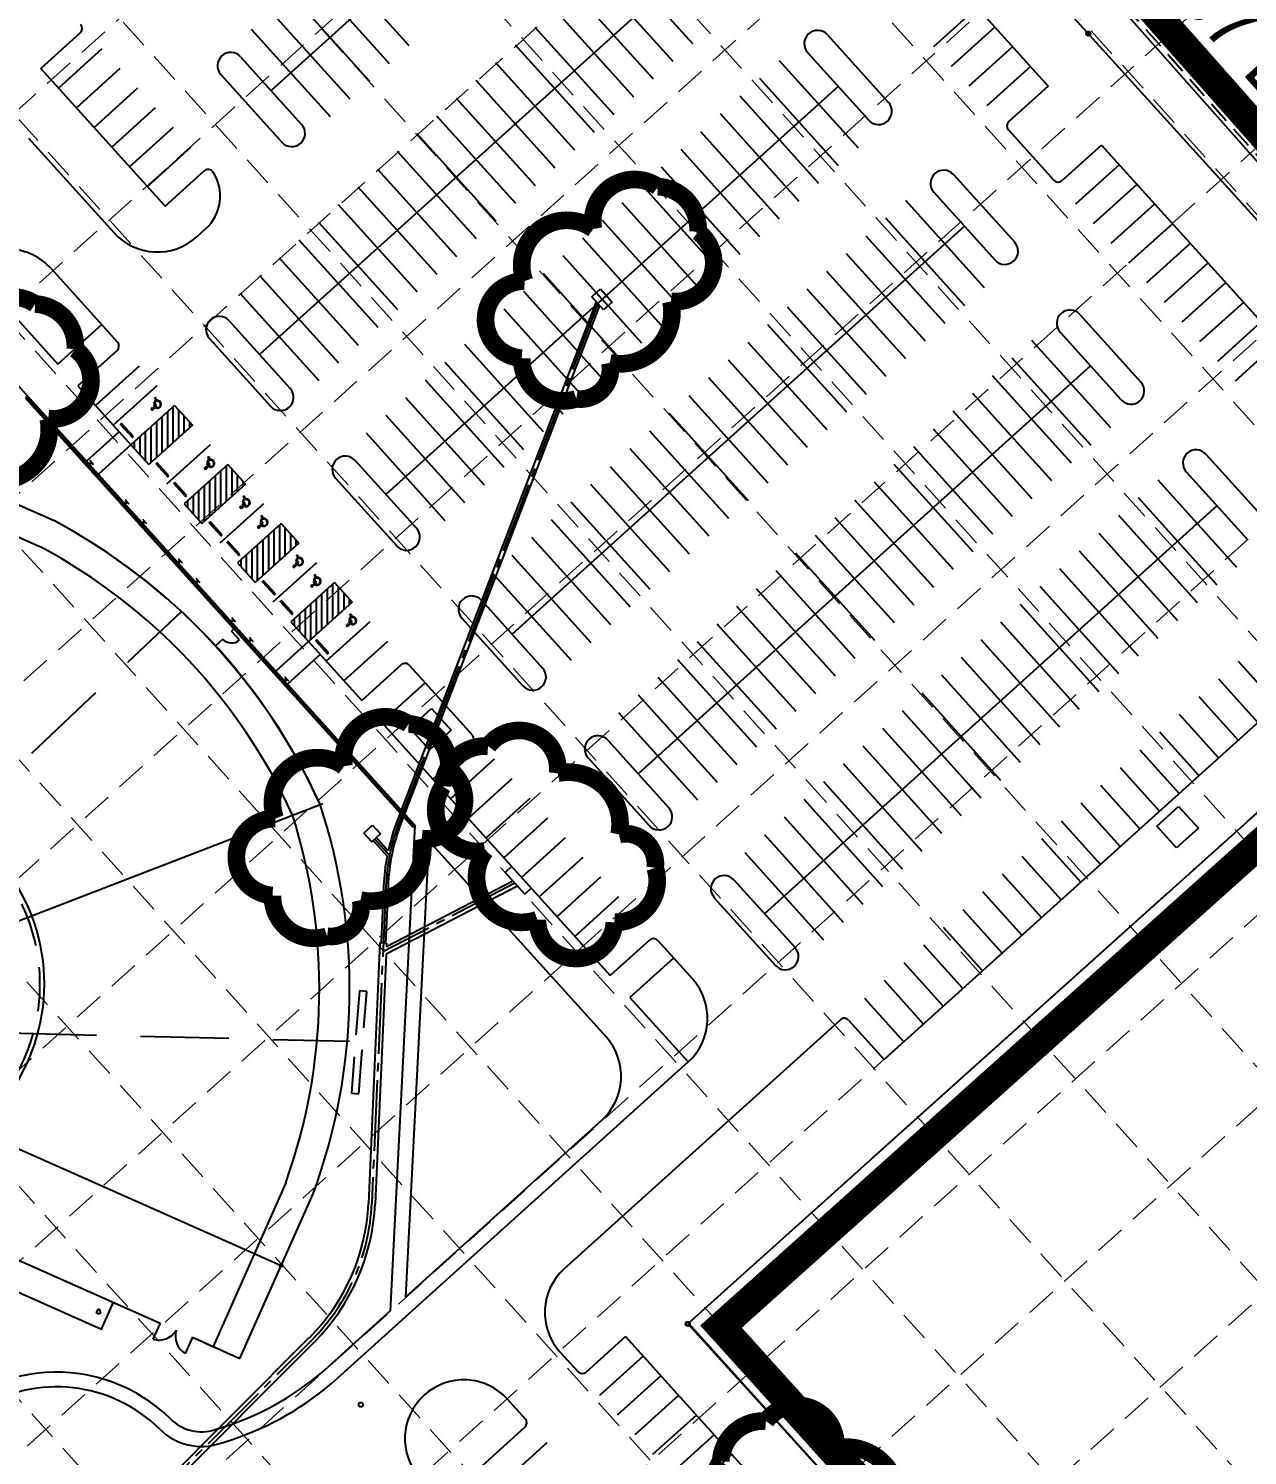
# Model space of a CAD drawing. Header units: inches. Extents: x 5194 to 8721, y 2249 to 5862.
# Drawn here: x 7521.2 to 7935.3, y 3776.1 to 4261.1 of the extents above; entities that cross this region are included whole.
import ezdxf

# ---------------------------------------------------------------- set-up
doc = ezdxf.new("R2010")
doc.units = ezdxf.units.IN
doc.header["$LTSCALE"] = 60
doc.header["$MEASUREMENT"] = 0
for name, pattern in [('03139 BASE$0$Dashed', [0.75, 0.5, -0.25]), ('03139 BASE$0$HIDDEN', [0.375, 0.25, -0.125]), ('03139 TOPO$0$PL2', [2.85, 2.25, -0.2, 0, -0.2, 0, -0.2]), ('DASHED2', [0.375, 0.25, -0.125]), ('HIDDEN', [0.375, 0.25, -0.125]), ('HIDDEN2', [0.1875, 0.125, -0.0625]), ('SCENT', [0.55, 0.4, -0.05, 0.05, -0.05])]:
    doc.linetypes.add(name, pattern=pattern)
for name, color, linetype in [('03139 BASE$0$A-CURB', 7, 'Continuous'), ('03139 BASE$0$AS-FENCE', 7, 'FENCELINE1'), ('03139 BASE$0$AS-FIELD-LINE-BB', 253, '03139 BASE$0$Dashed'), ('03139 BASE$0$AS-INFIELD', 8, 'Continuous'), ('03139 BASE$0$AS-RETAINING-WALL', 7, 'Continuous'), ('03139 BASE$0$AS-SCOREBD', 7, '03139 BASE$0$HIDDEN'), ('03139 BASE$0$CCURB', 7, 'Continuous'), ('03139 BASE$0$CPWALL', 7, 'Continuous'), ('03139 BASE$0$CSTRIPE', 8, 'Continuous'), ('03139 BASE$0$CWALK', 7, 'Continuous'), ('03139 BASE$0$HC', 7, 'Continuous'), ('03139 BASE$0$pinlet', 7, 'Continuous'), ('03139 BASE$0$WALL', 7, 'Continuous'), ('03139 TOPO$0$BNDRY-HS-1', 7, '03139 TOPO$0$PL2'), ('03139 TOPO$0$EP', 7, 'Continuous'), ('03139 TOPO$0$IRON-SYM', 8, 'Continuous'), ('03139 TOPO$0$STREETNAMES', 7, 'Continuous'), ('BASE', 7, 'Continuous'), ('COORD-CL', 7, 'Continuous'), ('CPWALL', 7, 'Continuous'), ('CSAWCUT', 7, 'HIDDEN2'), ('grid', 254, 'HIDDEN'), ('LIMITS OF DISTURBANCE', 1, 'Continuous'), ('Pstm', 7, 'Continuous'), ('pstmcl', 8, 'SCENT')]:
    doc.layers.add(name, color=color, linetype=linetype)
doc.styles.add('ARIAL', font='ARIAL.TTF', dxfattribs={"width": 0.875})
doc.linetypes.add('FENCELINE1', pattern='A,0.25,-0.1,[133,ltypeshp.shx,S=0.1,R=0,X=-0.1,Y=0],-0.1,1', length=1.45)

# ---------------------------------------------------------------- blocks, each defined once
blk = doc.blocks.new('03139 TOPO$0$ip')
for radius in [0.05, 0.0375]:
    blk.add_circle((0, 0), radius)
blk = doc.blocks.new('03139 BASE$0$HC2')
at = {"layer": '03139 BASE$0$HC', "linetype": 'Continuous'}
for p, q in [((-0.01, 0.015), (-0.01, 0.009)), ((-0.009, 0.043), (-0.005, -0.005)), ((-0.003, 0.036), (-0.001, 0.016)), ((-0.001, 0.016), (0.015, 0.016)), ((0, 0), (-0.001, 0.011)), ((-0.001, 0.011), (0.015, 0.011)), ((0, 0), (0.027, 0)), ((0.015, 0.011), (0.015, 0.016)), ((0.042, -0.035), (0.027, 0)), ((-0.005, -0.005), (0.024, -0.005)), ((0.039, -0.042), (0.024, -0.005)), ((0.029, -0.028), (0.026, -0.02)), ((0.039, -0.042), (0.055, -0.035)), ((0.042, -0.035), (0.053, -0.03)), ((0.055, -0.035), (0.053, -0.03))]:
    blk.add_line(p, q, dxfattribs=at)
for centre, radius, start, end in [((-0.001, -0.016), 0.0326, 106.7285, 338.4897), ((-0.001, -0.016), 0.0272, 109.1687, 351.8427), ((-0.001, 0.044), 0.00816, 255.546, 184.6199)]:
    blk.add_arc(centre, radius, start, end, dxfattribs=at)

msp = doc.modelspace()

# ---------------------------------------------------------------- hatches: boundary and pattern name
at = {"layer": '03139 BASE$0$AS-INFIELD'}
h = msp.add_hatch(color=256, dxfattribs=at)
edge = h.paths.add_edge_path()
edge.add_arc((7607.04, 3840.7), 0.5, -72.3783, 287.6217)
at = {"layer": '03139 BASE$0$CSTRIPE'}
h = msp.add_hatch(dxfattribs=at)
h.set_pattern_fill('ANSI31', color=256, scale=15, angle=45, style=0)
h.set_pattern_definition([(90, (117.2146, -194.3125), (-1.875, 6e-11), [])])
h.paths.add_polyline_path([(7570.82, 4133), (7576.85, 4126.32), (7562, 4112.92), (7555.98, 4119.6)])
h = msp.add_hatch(dxfattribs=at)
h.set_pattern_fill('ANSI31', color=256, scale=15, angle=45, style=0)
h.set_pattern_definition([(90, (135.3034, -214.3573), (-1.875, 6e-11), [])])
h.paths.add_polyline_path([(7588.91, 4112.96), (7594.94, 4106.28), (7580.09, 4092.88), (7574.06, 4099.56)])
h = msp.add_hatch(dxfattribs=at)
h.set_pattern_fill('ANSI31', color=256, scale=15, angle=45, style=0)
h.set_pattern_definition([(90, (153.3922, -234.4021), (-1.875, 6e-11), [])])
h.paths.add_polyline_path([(7607, 4092.91), (7613.03, 4086.23), (7598.18, 4072.83), (7592.15, 4079.51)])
h = msp.add_hatch(dxfattribs=at)
h.set_pattern_fill('ANSI31', color=256, scale=15, angle=45, style=0)
h.set_pattern_definition([(90, (171.481, -254.447), (-1.875, 6e-11), [])])
h.paths.add_polyline_path([(7625.09, 4072.87), (7631.12, 4066.19), (7616.27, 4052.79), (7610.24, 4059.47)])

# ---------------------------------------------------------------- linework, layer by layer
at = {"layer": '03139 BASE$0$A-CURB'}
msp.add_lwpolyline([(7503.37, 3837.94), (7545.99, 3819.04), (7550.05, 3828.18)], dxfattribs=at)
at = {"layer": '03139 BASE$0$AS-FENCE', "ltscale": 0.25}
for p, q in [((7652.09, 3989.96), (7520.27, 4136.03)), ((7745.42, 3821.12), (8038.9, 4084.8)), ((7592.83, 4053.29), (7590.15, 4056.26)), ((7593, 3809.1), (7617.87, 3865.08)), ((7507.89, 3846.9), (7565.89, 3821.14)), ((8013.12, 3524.69), (7745.42, 3821.12)), ((7576.85, 3816.27), (7593, 3809.1)), ((7580.84, 3814.5), (7583.81, 3813.18))]:
    msp.add_line(p, q, dxfattribs=at)
at = {"layer": '03139 BASE$0$AS-FENCE', "linetype": 'Continuous', "ltscale": 0.25}
for p, q in [((7565.89, 3821.14), (7563.45, 3815.66)), ((7576.85, 3816.27), (7574.42, 3810.79))]:
    msp.add_line(p, q, dxfattribs=at)
at = {"layer": '03139 BASE$0$AS-FENCE', "ltscale": 0.25}
for points in [[(7473.86, 4118.72), (7529.84, 4093.85)], [(7591.31, 4057.31), (7590.15, 4056.26)], [(7587.18, 4053.58), (7584.68, 4051.32)]]:
    msp.add_lwpolyline(points, dxfattribs=at)
for centre, radius, start, end in [((7433.61, 3913.11), 204.76, 24.457, 61.9682), ((7590.15, 4056.26), 4, 222.0807, 312.0636), ((7429.08, 3934.63), 201.19, 339.7768, 18.1553)]:
    msp.add_arc(centre, radius, start, end, dxfattribs=at)
at = {"layer": '03139 BASE$0$AS-FENCE', "linetype": 'Continuous', "ltscale": 0.25}
for centre, start, end in [((7565.5, 3822.14), 252.446, 329.6467), ((7577.85, 3816.65), 162.446, 239.6467)]:
    msp.add_arc(centre, 6.8, start, end, dxfattribs=at)
at = {"layer": '03139 BASE$0$AS-FIELD-LINE-BB'}
for q in [(7573.13, 4062.98), (7630.22, 3916.92)]:
    msp.add_line((7424.26, 3921.9), q, dxfattribs=at)
at = {"layer": '03139 BASE$0$AS-FIELD-LINE-BB', "linetype": 'Continuous'}
msp.add_line((7424.26, 3921.9), (7621.19, 3997.67), dxfattribs=at)
at = {"layer": '03139 BASE$0$AS-INFIELD'}
for p, q in [((7424.26, 3921.9), (7607.04, 3840.7)), ((7608.58, 3868.8), (7583.86, 3813.16)), ((7544.72, 3825.84), (7544.15, 3824.55)), ((7544.8, 3824.26), (7544.15, 3824.55)), ((7545.37, 3825.56), (7544.72, 3825.84)), ((7545.73, 3824.62), (7545.37, 3825.56)), ((7583.86, 3813.16), (7593, 3809.1))]:
    msp.add_line(p, q, dxfattribs=at)
at = {"layer": '03139 BASE$0$AS-INFIELD', "linetype": 'Continuous'}
msp.add_line((7544.8, 3824.26), (7545.73, 3824.62), dxfattribs=at)
at = {"layer": '03139 BASE$0$AS-INFIELD'}
for points in [[(7473.86, 4118.71), (7469.8, 4109.58), (7525.78, 4084.71)], [(7473.82, 4118.64), (7529.84, 4093.85)]]:
    msp.add_lwpolyline(points, dxfattribs=at)
msp.add_circle((7607.04, 3840.7), 0.5, dxfattribs=at)
for centre, radius, start, end in [((7432.54, 3912.1), 206.15, 24.4165, 61.7306), ((7432.54, 3912.1), 196.15, 24.5886, 61.7306), ((7461.89, 3936.38), 64.68, 306.8971, 95.196), ((7423.83, 3934.72), 196.15, 340.362, 17.5041)]:
    msp.add_arc(centre, radius, start, end, dxfattribs=at)
at = {"layer": '03139 BASE$0$AS-RETAINING-WALL'}
msp.add_line((7576.85, 3816.27), (7593, 3809.1), dxfattribs=at)
at = {"layer": '03139 BASE$0$AS-SCOREBD'}
for p, q in [((7633.59, 3934.03), (7630.87, 3899.22)), ((7633.37, 3899.02), (7636.08, 3933.83)), ((7636.08, 3933.83), (7633.59, 3934.03)), ((7630.87, 3899.22), (7633.37, 3899.02))]:
    msp.add_line(p, q, dxfattribs=at)
at = {"layer": '03139 BASE$0$CCURB'}
for p, q in [((7740.92, 4381.85), (7867.54, 4241.54)), ((7525.37, 4247.55), (7538.74, 4259.61)), ((7792.54, 4258.98), (7813.3, 4235.97)), ((7593.19, 4251.5), (7613.96, 4228.49)), ((7785.85, 4252.95), (7806.62, 4229.94)), ((7567.58, 4200.78), (7525.37, 4247.55)), ((7586.51, 4245.47), (7607.28, 4222.46)), ((7867.54, 4241.54), (7854.18, 4229.48)), ((7854.04, 4226.65), (7869.45, 4209.58)), ((7521.19, 4223.83), (7550.13, 4191.76)), ((7885.63, 4221.49), (7872.27, 4209.43)), ((7885.63, 4221.49), (7988.14, 4107.9)), ((7567.58, 4200.78), (7580.83, 4212.73)), ((7835.41, 4211.47), (7856.18, 4188.45)), ((7828.73, 4205.44), (7849.5, 4182.42)), ((7581.34, 4192.99), (7578.37, 4190.31)), ((7528.85, 4179.52), (7551.39, 4154.53)), ((7589.3, 4161.78), (7610.07, 4138.77)), ((7878.29, 4163.95), (7899.06, 4140.94)), ((7871.61, 4157.92), (7892.38, 4134.91)), ((7551.25, 4151.71), (7537.89, 4139.65)), ((7582.62, 4155.75), (7603.39, 4132.74)), ((7537.89, 4139.65), (7555.98, 4119.6)), ((7540.82, 4114.01), (7609.15, 4038.28)), ((7632.18, 4114.27), (7652.95, 4091.26)), ((7921.17, 4116.44), (7941.94, 4093.42)), ((7625.5, 4108.24), (7646.26, 4085.23)), ((7914.49, 4110.41), (7935.25, 4087.4)), ((7675.05, 4066.76), (7695.82, 4043.74)), ((7985.57, 4067.47), (7811.84, 3910.7)), ((7668.37, 4060.73), (7689.14, 4037.71)), ((7616.27, 4052.79), (7634.36, 4032.74)), ((7647.72, 4044.8), (7634.36, 4032.74)), ((7650.55, 4044.66), (7671.99, 4020.9)), ((7671.84, 4018.07), (7658.48, 4006.02)), ((7717.93, 4019.24), (7738.7, 3996.23)), ((7711.25, 4013.21), (7732.02, 3990.2)), ((7658.48, 4006.02), (7718.77, 3939.2)), ((7760.81, 3971.73), (7781.58, 3948.71)), ((7754.13, 3965.7), (7774.9, 3942.68)), ((7732.14, 3951.26), (7718.77, 3939.2)), ((7734.96, 3951.11), (7746.69, 3938.11)), ((7796.96, 3924.21), (7703.16, 3839.56)), ((7799.78, 3924.06), (7811.84, 3910.7)), ((7745.25, 3909.87), (7626.04, 3802.29)), ((7723.93, 3816.54), (7710.56, 3804.48)), ((7723.93, 3816.54), (7928.93, 3589.37)), ((7701.71, 3811.31), (7707.74, 3804.63)), ((7689.92, 3788.55), (7683.89, 3795.23)), ((7663.05, 3761.61), (7689.77, 3785.72)), ((7586.14, 3780.18), (7590.11, 3781.48))]:
    msp.add_line(p, q, dxfattribs=at)
msp.add_lwpolyline([(7655.64, 3796.68), (7655.64, 3796.68)], dxfattribs=at)
for centre, radius, start, end in [((7537.4, 4261.09), 2, 312.0636, 42.0636), ((7789.2, 4255.97), 4.5, 42.0636, 222.0636), ((7589.85, 4248.49), 4.5, 42.0636, 222.0636), ((7809.96, 4232.95), 4.5, 222.0636, 42.0636), ((7855.52, 4227.99), 2, 132.0636, 222.0636), ((7610.62, 4225.48), 4.5, 222.0636, 42.0636), ((7582.17, 4211.25), 2, 33.2137, 132.0636), ((7571.29, 4204.13), 15, 312.0636, 33.2137), ((7832.07, 4208.45), 4.5, 42.0636, 222.0636), ((7870.93, 4210.92), 2, 222.0636, 312.0636), ((7564.97, 4205.16), 20, 222.0636, 312.0636), ((7514, 4166.12), 20, 42.0636, 132.0636), ((7852.84, 4185.44), 4.5, 222.0636, 42.0636), ((7585.96, 4158.77), 4.5, 42.0636, 222.0636), ((7874.95, 4160.94), 4.5, 42.0636, 222.0636), ((7549.91, 4153.19), 2, 312.0636, 42.0636), ((7606.73, 4135.75), 4.5, 222.0636, 42.0636), ((7895.72, 4137.92), 4.5, 222.0636, 42.0636), ((7917.83, 4113.42), 4.5, 42.0636, 222.0636), ((7628.84, 4111.26), 4.5, 42.0636, 222.0636), ((7649.61, 4088.24), 4.5, 222.0636, 42.0636), ((7671.71, 4063.74), 4.5, 42.0636, 222.0636), ((7649.06, 4043.32), 2, 42.0636, 132.0636), ((7692.48, 4040.73), 4.5, 222.0636, 42.0636), ((7670.5, 4019.56), 2, 312.0636, 42.0636), ((7714.59, 4016.23), 4.5, 42.0636, 222.0636), ((7735.36, 3993.21), 4.5, 222.0636, 42.0636), ((7757.47, 3968.71), 4.5, 42.0636, 222.0636), ((7733.48, 3949.77), 2, 42.0636, 132.0636), ((7778.24, 3945.7), 4.5, 222.0636, 42.0636), ((7731.85, 3924.71), 20, 312.0636, 42.0636), ((7798.3, 3922.72), 2, 42.0636, 132.0636), ((7716.56, 3824.71), 20, 132.0636, 222.0636), ((7559.04, 3876.53), 100, 288.0992, 312.0636), ((7709.22, 3805.97), 2, 222.0636, 312.0636), ((7530.69, 3749.43), 50, 45.3021, 350.8963), ((7669.04, 3781.83), 20, 42.0636, 132.0636), ((7669.04, 3781.83), 20, 132.0636, 222.0636), ((7688.43, 3787.21), 2, 312.0636, 42.0636), ((7579.93, 3799.19), 20, 225.3021, 288.0992)]:
    msp.add_arc(centre, radius, start, end, dxfattribs=at)
at = {"layer": '03139 BASE$0$CPWALL'}
for p, q in [((7520.04, 4135.54), (7651.72, 3989.63)), ((7520.51, 4136.52), (7652.46, 3990.3)), ((7651.72, 3989.63), (7652.46, 3990.3))]:
    msp.add_line(p, q, dxfattribs=at)
at = {"layer": '03139 BASE$0$CSTRIPE'}
for p, q in [((7710.48, 4336.47), (7603.58, 4240)), ((7753.36, 4288.96), (7599.68, 4150.28)), ((7623.59, 4284.99), (7650.39, 4255.3)), ((7719.92, 4285.72), (7746.72, 4256.02)), ((7616.91, 4278.96), (7643.7, 4249.27)), ((7713.24, 4279.69), (7740.03, 4249.99)), ((7610.22, 4272.93), (7637.02, 4243.24)), ((7706.55, 4273.66), (7733.35, 4243.96)), ((7843.43, 4268.26), (7828.58, 4254.86)), ((7603.54, 4266.9), (7630.34, 4237.21)), ((7699.87, 4267.63), (7726.67, 4237.93)), ((7596.86, 4260.87), (7623.66, 4231.18)), ((7693.19, 4261.6), (7719.99, 4231.9)), ((7849.46, 4261.58), (7834.61, 4248.18)), ((7531.4, 4240.87), (7546.25, 4254.27)), ((7686.51, 4255.57), (7713.31, 4225.87)), ((7855.49, 4254.9), (7840.64, 4241.5)), ((7679.83, 4249.54), (7706.63, 4219.84)), ((7776.16, 4250.26), (7802.96, 4220.57)), ((7537.43, 4234.19), (7552.28, 4247.58)), ((7769.48, 4244.23), (7796.27, 4214.54)), ((7861.51, 4248.22), (7846.67, 4234.82)), ((7543.46, 4227.5), (7558.31, 4240.9)), ((7796.24, 4241.44), (7642.56, 4102.76)), ((7673.15, 4243.51), (7699.94, 4213.81)), ((7549.49, 4220.82), (7564.34, 4234.22)), ((7666.47, 4237.48), (7693.26, 4207.78)), ((7762.8, 4238.2), (7789.59, 4208.51)), ((7659.78, 4231.45), (7686.58, 4201.75)), ((7756.11, 4232.17), (7782.91, 4202.48)), ((7555.52, 4214.14), (7570.37, 4227.54)), ((7653.1, 4225.42), (7679.9, 4195.72)), ((7749.43, 4226.14), (7776.23, 4196.45)), ((7561.55, 4207.46), (7576.4, 4220.86)), ((7646.42, 4219.39), (7673.22, 4189.69)), ((7742.75, 4220.11), (7769.55, 4190.42)), ((7891.66, 4214.81), (7876.81, 4201.41)), ((7639.74, 4213.36), (7666.54, 4183.67)), ((7736.07, 4214.08), (7762.87, 4184.39)), ((7633.06, 4207.33), (7659.86, 4177.64)), ((7729.39, 4208.05), (7756.19, 4178.36)), ((7897.69, 4208.13), (7882.84, 4194.73)), ((7626.38, 4201.3), (7653.17, 4171.61)), ((7722.71, 4202.03), (7749.5, 4172.33)), ((7819.04, 4202.75), (7845.83, 4173.05)), ((7903.72, 4201.45), (7888.87, 4188.05)), ((7619.69, 4195.27), (7646.49, 4165.58)), ((7716.02, 4196), (7742.82, 4166.3)), ((7812.35, 4196.72), (7839.15, 4167.02)), ((7839.12, 4193.93), (7685.44, 4055.25)), ((7805.67, 4190.69), (7832.47, 4160.99)), ((7909.75, 4194.77), (7894.9, 4181.37)), ((7613.01, 4189.24), (7639.81, 4159.55)), ((7709.34, 4189.97), (7736.14, 4160.27)), ((7915.78, 4188.08), (7900.93, 4174.68)), ((7606.33, 4183.21), (7633.13, 4153.52)), ((7702.66, 4183.94), (7729.46, 4154.24)), ((7798.99, 4184.66), (7825.79, 4154.96)), ((7921.81, 4181.4), (7906.96, 4168)), ((7599.65, 4177.18), (7626.45, 4147.49)), ((7695.98, 4177.91), (7722.78, 4148.21)), ((7792.31, 4178.63), (7819.11, 4148.93)), ((7592.97, 4171.15), (7619.77, 4141.46)), ((7689.3, 4171.88), (7716.1, 4142.18)), ((7785.63, 4172.6), (7812.43, 4142.9)), ((7927.84, 4174.72), (7912.99, 4161.32)), ((7778.95, 4166.57), (7805.74, 4136.87)), ((7933.87, 4168.04), (7919.02, 4154.64)), ((7682.62, 4165.85), (7709.41, 4136.15)), ((7939.9, 4161.36), (7925.05, 4147.96)), ((7675.93, 4159.82), (7702.73, 4130.12)), ((7772.26, 4160.54), (7799.06, 4130.84)), ((7669.25, 4153.79), (7696.05, 4124.09)), ((7765.58, 4154.51), (7792.38, 4124.82)), ((7861.91, 4155.23), (7888.71, 4125.54)), ((7945.93, 4154.68), (7931.08, 4141.28)), ((7662.57, 4147.76), (7689.37, 4118.06)), ((7758.9, 4148.48), (7785.7, 4118.79)), ((7855.23, 4149.2), (7882.03, 4119.51)), ((7558.76, 4146.37), (7543.92, 4132.97)), ((7881.99, 4146.42), (7728.32, 4007.74)), ((7752.22, 4142.45), (7779.02, 4112.76)), ((7848.55, 4143.18), (7875.35, 4113.48)), ((7564.79, 4139.68), (7549.95, 4126.28)), ((7655.89, 4141.73), (7682.69, 4112.03)), ((7841.87, 4137.15), (7868.67, 4107.45)), ((7570.82, 4133), (7555.98, 4119.6)), ((7570.82, 4133), (7576.85, 4126.32)), ((7649.21, 4135.7), (7676.01, 4106)), ((7745.54, 4136.42), (7772.34, 4106.73)), ((7642.53, 4129.67), (7669.32, 4099.97)), ((7738.86, 4130.39), (7765.65, 4100.7)), ((7835.19, 4131.12), (7861.98, 4101.42)), ((7576.85, 4126.32), (7562, 4112.92)), ((7635.84, 4123.64), (7662.64, 4093.94)), ((7732.17, 4124.36), (7758.97, 4094.67)), ((7828.5, 4125.09), (7855.3, 4095.39)), ((7555.98, 4119.6), (7562, 4112.92)), ((7582.88, 4119.64), (7568.03, 4106.24)), ((7725.49, 4118.33), (7752.29, 4088.64)), ((7821.82, 4119.06), (7848.62, 4089.36)), ((7543.3, 4112.8), (7541.96, 4114.29)), ((7588.91, 4112.96), (7574.06, 4099.56)), ((7588.91, 4112.96), (7594.94, 4106.28)), ((7815.14, 4113.03), (7841.94, 4083.33)), ((7718.81, 4112.3), (7745.61, 4082.61)), ((7594.94, 4106.28), (7580.09, 4092.88)), ((7712.13, 4106.27), (7738.93, 4076.58)), ((7808.46, 4107), (7835.26, 4077.3)), ((7904.79, 4107.72), (7931.59, 4078.02)), ((7555.36, 4099.44), (7554.02, 4100.92)), ((7574.06, 4099.56), (7580.09, 4092.88)), ((7600.97, 4099.59), (7586.12, 4086.19)), ((7705.45, 4100.25), (7732.25, 4070.55)), ((7924.87, 4098.9), (7771.19, 3960.22)), ((7801.78, 4100.97), (7828.58, 4071.27)), ((7898.11, 4101.69), (7924.91, 4072)), ((7561.39, 4092.76), (7560.05, 4094.24)), ((7698.77, 4094.22), (7725.56, 4064.52)), ((7795.1, 4094.94), (7821.89, 4065.24)), ((7891.43, 4095.66), (7918.22, 4065.97)), ((7607, 4092.91), (7592.15, 4079.51)), ((7607, 4092.91), (7613.03, 4086.23)), ((7788.41, 4088.91), (7815.21, 4059.21)), ((7884.74, 4089.63), (7911.54, 4059.94)), ((7613.03, 4086.23), (7598.18, 4072.83)), ((7692.08, 4088.19), (7718.88, 4058.49)), ((7878.06, 4083.6), (7904.86, 4053.91)), ((7573.45, 4079.39), (7572.11, 4080.88)), ((7592.15, 4079.51), (7598.18, 4072.83)), ((7619.06, 4079.55), (7604.21, 4066.15)), ((7685.4, 4082.16), (7712.2, 4052.46)), ((7781.73, 4082.88), (7808.53, 4053.18)), ((7579.48, 4072.71), (7578.14, 4074.2)), ((7678.72, 4076.13), (7705.52, 4046.43)), ((7775.05, 4076.85), (7801.85, 4047.15)), ((7871.38, 4077.57), (7898.18, 4047.88)), ((7625.09, 4072.87), (7610.24, 4059.47)), ((7625.09, 4072.87), (7631.12, 4066.19)), ((7768.37, 4070.82), (7795.17, 4041.12)), ((7864.7, 4071.54), (7891.5, 4041.85)), ((7631.12, 4066.19), (7616.27, 4052.79)), ((7761.69, 4064.79), (7788.49, 4035.09)), ((7858.02, 4065.51), (7884.82, 4035.82)), ((7591.54, 4059.35), (7590.2, 4060.83)), ((7610.24, 4059.47), (7616.27, 4052.79)), ((7637.15, 4059.5), (7622.3, 4046.11)), ((7851.34, 4059.48), (7878.13, 4029.79)), ((7755.01, 4058.76), (7781.8, 4029.06)), ((7597.57, 4052.67), (7596.23, 4054.15)), ((7643.18, 4052.82), (7628.33, 4039.42)), ((7748.33, 4052.73), (7775.12, 4023.04)), ((7844.66, 4053.45), (7871.45, 4023.76)), ((7741.64, 4046.7), (7768.44, 4017.01)), ((7837.97, 4047.42), (7864.77, 4017.73)), ((7932.08, 4046.14), (7945.48, 4031.29)), ((7609.62, 4039.3), (7608.28, 4040.79)), ((7734.96, 4040.67), (7761.76, 4010.98)), ((7831.29, 4041.4), (7858.09, 4011.7)), ((7925.39, 4040.11), (7938.79, 4025.26)), ((7824.61, 4035.37), (7851.41, 4005.67)), ((7728.28, 4034.64), (7755.08, 4004.95)), ((7918.71, 4034.08), (7932.11, 4019.23)), ((7721.6, 4028.61), (7748.4, 3998.92)), ((7817.93, 4029.34), (7844.73, 3999.64)), ((7912.03, 4028.05), (7925.43, 4013.2)), ((7811.25, 4023.31), (7838.05, 3993.61)), ((7905.35, 4022.02), (7918.75, 4007.17)), ((7804.57, 4017.28), (7831.36, 3987.58)), ((7898.67, 4015.99), (7912.07, 4001.14)), ((7679.36, 4012.73), (7664.51, 3999.33)), ((7797.88, 4011.25), (7824.68, 3981.55)), ((7685.39, 4006.05), (7670.54, 3992.65)), ((7891.99, 4009.96), (7905.39, 3995.11)), ((7791.2, 4005.22), (7818, 3975.52)), ((7885.31, 4003.93), (7898.7, 3989.08)), ((7691.42, 3999.37), (7676.57, 3985.97)), ((7784.52, 3999.19), (7811.32, 3969.49)), ((7878.62, 3997.9), (7892.02, 3983.05)), ((7697.44, 3992.69), (7682.6, 3979.29)), ((7777.84, 3993.16), (7804.64, 3963.46)), ((7871.94, 3991.87), (7885.34, 3977.02)), ((7771.16, 3987.13), (7797.96, 3957.43)), ((7703.47, 3986.01), (7688.63, 3972.61)), ((7865.26, 3985.84), (7878.66, 3970.99)), ((7709.5, 3979.32), (7694.66, 3965.93)), ((7764.48, 3981.1), (7791.27, 3951.4)), ((7858.58, 3979.81), (7871.98, 3964.96)), ((7715.53, 3972.64), (7700.69, 3959.24)), ((7851.9, 3973.78), (7865.3, 3958.93)), ((7845.22, 3967.75), (7858.61, 3952.91)), ((7721.56, 3965.96), (7706.71, 3952.56)), ((7727.59, 3959.28), (7712.74, 3945.88)), ((7838.53, 3961.72), (7851.93, 3946.88)), ((7831.85, 3955.69), (7845.25, 3940.85)), ((7825.17, 3949.66), (7838.57, 3934.82)), ((7818.49, 3943.63), (7831.89, 3928.79)), ((7811.81, 3937.61), (7825.21, 3922.76)), ((7805.13, 3931.58), (7818.52, 3916.73)), ((7729.95, 3809.86), (7715.11, 3796.46)), ((7735.98, 3803.18), (7721.14, 3789.78)), ((7742.01, 3796.5), (7727.17, 3783.1)), ((7748.04, 3789.82), (7733.2, 3776.42)), ((7754.07, 3783.13), (7739.22, 3769.74)), ((7697.29, 3780.38), (7667.59, 3753.58)), ((7760.1, 3776.45), (7745.25, 3763.05))]:
    msp.add_line(p, q, dxfattribs=at)
for points in [[(7556.83, 4122.39), (7552.81, 4126.85), (7552.44, 4126.51), (7556.45, 4122.06)], [(7568.89, 4109.03), (7564.87, 4113.48), (7564.49, 4113.15), (7568.51, 4108.69)], [(7574.91, 4102.35), (7570.9, 4106.8), (7570.52, 4106.47), (7574.54, 4102.01)], [(7586.97, 4088.98), (7582.95, 4093.44), (7582.58, 4093.1), (7586.6, 4088.65)], [(7593, 4082.3), (7588.98, 4086.76), (7588.61, 4086.42), (7592.63, 4081.97)], [(7605.06, 4068.94), (7601.04, 4073.39), (7600.67, 4073.06), (7604.69, 4068.6)], [(7611.09, 4062.26), (7607.07, 4066.71), (7606.7, 4066.38), (7610.72, 4061.92)], [(7623.15, 4048.89), (7619.13, 4053.35), (7618.76, 4053.01), (7622.78, 4048.56)]]:
    msp.add_lwpolyline(points, close=True, dxfattribs=at)
at = {"layer": '03139 BASE$0$CSTRIPE', "const_width": 0.5}
for points in [[(7541.95, 4113.27, 1), (7542.45, 4113.27, 1)], [(7554.01, 4099.91, 1), (7554.51, 4099.91, 1)], [(7560.04, 4093.23, 1), (7560.54, 4093.23, 1)], [(7572.1, 4079.87, 1), (7572.6, 4079.87, 1)], [(7578.13, 4073.18, 1), (7578.63, 4073.18, 1)], [(7590.18, 4059.82, 1), (7590.68, 4059.82, 1)], [(7596.21, 4053.14, 1), (7596.71, 4053.14, 1)], [(7608.27, 4039.78, 1), (7608.77, 4039.78, 1)]]:
    msp.add_lwpolyline(points, format="xyb", close=True, dxfattribs=at)
at = {"layer": '03139 BASE$0$CWALK'}
for p, q in [((7500.6, 4180.97), (7531.19, 4147.07)), ((7546.03, 4160.47), (7531.19, 4147.07)), ((7512.87, 4144.99), (7540.82, 4114.01)), ((7551.96, 4124.06), (7540.82, 4114.01)), ((7555.98, 4119.6), (7544.84, 4109.55)), ((7616.27, 4052.79), (7605.14, 4042.74)), ((7620.29, 4048.33), (7609.15, 4038.28)), ((7609.15, 4038.28), (7652.46, 3990.3)), ((7655.91, 4038.72), (7641.06, 4025.32)), ((7641.06, 4025.32), (7658.48, 4006.02)), ((7652.46, 3990.3), (7643.99, 3825.23)), ((7657.2, 3985.05), (7649.24, 3829.97)), ((7657.2, 3985.05), (7717.36, 3918.38)), ((7740.32, 3945.17), (7725.47, 3931.78)), ((7725.47, 3931.78), (7745.25, 3909.87)), ((7715.91, 3890.13), (7649.24, 3829.97)), ((7643.99, 3825.23), (7622.69, 3806)), ((7584.59, 3784.93), (7588.55, 3786.23))]:
    msp.add_line(p, q, dxfattribs=at)
for points in [[(7549.7, 4115.55, 0, 0.52, 0), (7548.63, 4116.74, 0, 0, 0), (7547.21, 4118.32, 0, 0, 0)], [(7611.45, 4047.08, 0, 0.52, 0), (7612.52, 4045.89, 0, 0, 0), (7613.94, 4044.31, 0, 0, 0)]]:
    msp.add_lwpolyline(points, format="xyseb", dxfattribs=at)
for centre, radius, start, end in [((7702.51, 3904.98), 20, 312.0636, 42.0636), ((7530.69, 3749.43), 55, 45.3021, 143.0802), ((7559.04, 3876.53), 95, 288.0992, 312.0636), ((7579.93, 3799.19), 15, 225.3021, 288.0992)]:
    msp.add_arc(centre, radius, start, end, dxfattribs=at)
at = {"layer": '03139 BASE$0$pinlet', "color": 5}
for p, q in [((7712.51, 4169.93), (7715.48, 4172.6)), ((7714, 4171.26), (7718.01, 4166.81)), ((7715.48, 4172.6), (7719.5, 4168.15)), ((7716.53, 4165.47), (7712.51, 4169.93)), ((7717.49, 4170.37), (7714.52, 4167.7)), ((7719.5, 4168.15), (7716.53, 4165.47)), ((7685.28, 3976.32), (7683.05, 3974.31)), ((7683.05, 3974.31), (7689.75, 3966.89)), ((7691.98, 3968.9), (7689.75, 3966.89))]:
    msp.add_line(p, q, dxfattribs=at)
msp.add_lwpolyline([(7638.04, 3990.35), (7640.73, 3987.39), (7637.77, 3984.7), (7635.08, 3987.66)], close=True, dxfattribs=at)
at = {"layer": '03139 BASE$0$WALL', "linetype": '03139 BASE$0$HIDDEN'}
for points in [[(7658.08, 4030.02), (7664.78, 4022.6), (7657.36, 4015.9), (7650.66, 4023.32)], [(7911.88, 3996.71), (7918.58, 3989.29), (7911.16, 3982.59), (7904.46, 3990.01)]]:
    msp.add_lwpolyline(points, close=True, dxfattribs=at)
at = {"layer": '03139 TOPO$0$BNDRY-HS-1'}
for p, q in [((7744.4, 4410.78), (8008.25, 4118.76)), ((8035.42, 4081.68), (7745.11, 3820.84)), ((7745.11, 3820.84), (7824.68, 3733.51))]:
    msp.add_line(p, q, dxfattribs=at)
at = {"layer": '03139 TOPO$0$EP'}
msp.add_line((7845.94, 4320.56), (8049.35, 4090.63), dxfattribs=at)
at = {"layer": 'BASE', "color": 170, "const_width": 6}
for points in [[(7739.4, 4168.35, 0.520567), (7739.4, 4168.35, 0.765195), (7748.62, 4192.02, 0.417879), (7734.97, 4207.38, 0.6649), (7713.06, 4192.98, 0.744833), (7689.68, 4175.24, 0.975642), (7688.74, 4149.06, 0.520567), (7707.28, 4135.25, 0.520567), (7718.63, 4147.5, 0.540264), (7739.4, 4168.35)], [(7527.86, 4128.47, 0.520567), (7527.86, 4128.47, 0.765195), (7537.07, 4152.14, 0.417879), (7523.43, 4167.5, 0.6649), (7501.51, 4153.09, 0.744833), (7478.14, 4135.35, 0.975642), (7477.19, 4109.18, 0.520567), (7495.73, 4095.37, 0.520567), (7507.08, 4107.62, 0.540264), (7527.86, 4128.47)], [(7654.73, 3985.72, 0.520567), (7654.73, 3985.72, 0.765195), (7663.95, 4009.38, 0.417879), (7650.3, 4024.75, 0.6649), (7628.38, 4010.34, 0.744833), (7605.01, 3992.6, 0.975642), (7604.06, 3966.43, 0.520567), (7622.6, 3952.62, 0.520567), (7633.95, 3964.87, 0.540264), (7654.73, 3985.72)], [(7700.94, 4007.98, 0.520567), (7700.94, 4007.98, 0.765195), (7677.27, 4017.2, 0.417879), (7661.9, 4003.56, 0.6649), (7676.31, 3981.64, 0.744833), (7694.05, 3958.27, 0.975642), (7720.22, 3957.32, 0.520567), (7734.04, 3975.86, 0.520567), (7721.78, 3987.21, 0.540264), (7700.94, 4007.98)], [(7795.34, 3778.57, 0.520567), (7795.34, 3778.57, 0.765195), (7771.67, 3787.79, 0.417879), (7756.31, 3774.14, 0.6649), (7770.71, 3752.23, 0.744833), (7788.46, 3728.85, 0.975642), (7814.63, 3727.91, 0.520567), (7828.44, 3746.45, 0.520567), (7816.19, 3757.79, 0.540264), (7795.34, 3778.57)]]:
    msp.add_lwpolyline(points, format="xyb", close=True, dxfattribs=at)
at = {"layer": 'COORD-CL'}
msp.add_circle((7634.08, 3793.38), 0.75, dxfattribs=at)
at = {"layer": 'CPWALL'}
msp.add_line((7587.16, 4061.63), (7587.9, 4062.3), dxfattribs=at)
at = {"layer": 'CSAWCUT', "flags": 128}
msp.add_lwpolyline([(6932.14, 5355.21), (6938.45, 5348.07), (7060.21, 5212.63), (7207.42, 5049.5), (7250.55, 5002.28), (7279.26, 4973.74), (7316.8, 4927.51), (7391.02, 4833.49), (7425.95, 4787.27), (7479.34, 4722.03), (7521.43, 4672.9), (7568.77, 4630.24), (7659.58, 4530.42), (7756.29, 4422.99), (7804.06, 4369.09), (7847.06, 4321.56), (7942.6, 4213.4), (7995.74, 4153.36)], dxfattribs=at)
at = {"layer": 'grid', "color": 252, "linetype": 'HIDDEN', "lineweight": 0, "ltscale": 0.7}
for p, q in [((6564.67, 5723.24), (8577.66, 3488.18)), ((6528.62, 5690.77), (8541.61, 3455.71)), ((6491.5, 5659.74), (8504.49, 3424.68)), ((6455.45, 5627.27), (8468.44, 3392.21)), ((6419.4, 5594.81), (8432.39, 3359.74)), ((6383.35, 5562.34), (8396.34, 3327.28)), ((6347.3, 5529.87), (8360.29, 3294.81)), ((6311.25, 5497.4), (8324.24, 3262.34)), ((6275.2, 5464.94), (8288.19, 3229.87)), ((6239.15, 5432.47), (8252.14, 3197.41)), ((6203.1, 5400), (8216.09, 3164.94)), ((6167.05, 5367.53), (8180.04, 3132.47)), ((6131, 5335.07), (8143.99, 3100)), ((7804.53, 4491.83), (6542.64, 3355.33)), ((7837, 4455.78), (6575.11, 3319.28)), ((7869.46, 4419.73), (6607.57, 3283.23)), ((7901.93, 4383.68), (6640.04, 3247.18)), ((7934.4, 4347.64), (6672.51, 3211.13)), ((7966.87, 4311.59), (6704.98, 3175.08)), ((7999.33, 4275.54), (6737.45, 3139.03)), ((8031.8, 4239.49), (6769.91, 3102.98)), ((8064.27, 4203.44), (6802.38, 3066.93)), ((8096.74, 4167.39), (6834.85, 3030.88)), ((8129.2, 4131.34), (6867.32, 2994.83)), ((8161.67, 4095.29), (6899.78, 2958.78)), ((8194.14, 4059.24), (6932.25, 2922.73))]:
    msp.add_line(p, q, dxfattribs=at)
at = {"layer": 'LIMITS OF DISTURBANCE', "linetype": 'DASHED2', "ltscale": 3, "const_width": 10}
msp.add_lwpolyline([(7505.68, 4717.09), (8058.75, 4090.97), (7756.43, 3819.92), (8025.65, 3521.38), (7769.19, 3372.63), (7805.09, 3052.3), (7689, 2984.44), (7563.37, 3133.81), (7398.86, 2841.9), (7303.85, 2927.6), (7279.28, 2933.88), (7266.47, 2961.51), (6650.27, 3517.99), (6376.58, 3695.68), (6145.64, 3844.41), (6034.75, 3953.51), (5925.75, 4098.42), (5695.43, 4406.84), (5633.91, 4484.32), (5666.64, 4511.04), (5687.4, 4483.91), (5709.83, 4451.88), (5865.78, 4538.26), (5790.02, 4632.34)], dxfattribs=at)
at = {"layer": 'Pstm', "color": 5}
for p, q in [((7714.05, 4168.22), (7646.42, 3991.79)), ((7715.18, 4166.97), (7647.82, 3991.25)), ((7638.27, 3985.1), (7643, 3979.84)), ((7639.38, 3986.11), (7643.38, 3981.66)), ((7641.8, 3969.59), (7640.95, 3950.32)), ((7643.3, 3969.53), (7642.44, 3950.25)), ((7687.26, 3969.65), (7642.65, 3946.46)), ((7685.71, 3971.36), (7642.77, 3949.04)), ((7640.57, 3950.34), (7636.65, 3861.79)), ((7642.82, 3950.24), (7640.57, 3950.34)), ((7642.82, 3950.24), (7642.77, 3949.04)), ((7642.65, 3946.46), (7638.9, 3861.69)), ((7523.87, 3723.35), (7616.57, 3816.16)), ((7525.47, 3721.76), (7618.17, 3814.57))]:
    msp.add_line(p, q, dxfattribs=at)
at = {"layer": 'Pstm', "color": 5, "linetype": 'DASHED2'}
msp.add_arc((7461.89, 3936.38), 63.18, 310.7418, 91.3513, dxfattribs=at)
at = {"layer": 'Pstm', "color": 5}
for centre, radius, start, end in [((7712.48, 3966.47), 70.75, 159.0264, 167.5952), ((7712.48, 3966.47), 69.25, 159.0264, 177.4673), ((7712.48, 3966.47), 70.75, 169.1035, 177.4673), ((7567.85, 3864.83), 68.88, 315.0311, 357.4673), ((7567.85, 3864.83), 71.12, 315.0311, 357.4673)]:
    msp.add_arc(centre, radius, start, end, dxfattribs=at)
at = {"layer": 'pstmcl', "color": 5}
for p, q in [((7714.61, 4167.6), (7647.12, 3991.52)), ((7638.82, 3985.6), (7643.81, 3980.06)), ((7642.55, 3969.56), (7637.78, 3861.74)), ((7686.4, 3970.6), (7641.56, 3947.29)), ((7325.75, 3523.42), (7617.37, 3815.36))]:
    msp.add_line(p, q, dxfattribs=at)
for centre, start, end in [((7712.48, 3966.47), 159.0264, 177.4673), ((7567.85, 3864.83), 315.0311, 357.4673)]:
    msp.add_arc(centre, 70, start, end, dxfattribs=at)

# ---------------------------------------------------------------- block references
at = {"layer": '03139 BASE$0$CWALK', "xscale": 40.00000000000016, "yscale": 40, "zscale": 40, "rotation": 132.0635973777762}
for p in [(7564.47, 4132.96), (7582.56, 4112.92), (7594.62, 4099.56), (7600.65, 4092.88), (7612.7, 4079.51), (7618.73, 4072.83), (7630.79, 4059.47)]:
    msp.add_blockref('03139 BASE$0$HC2', p, dxfattribs=at)
at = {"layer": '03139 TOPO$0$IRON-SYM', "xscale": 15, "yscale": 15, "zscale": 15}
for p in [(7881.18, 4259.37), (7745.11, 3820.84)]:
    msp.add_blockref('03139 TOPO$0$ip', p, dxfattribs=at)

# ---------------------------------------------------------------- texts
at = {"layer": '03139 TOPO$0$STREETNAMES', "style": 'ARIAL', "width": 0.875}
msp.add_text('US HWY 287 Business', height=20, rotation=312.0592, dxfattribs=at).set_placement((7831.09, 4359.11))

doc.saveas('drawing.dxf')
